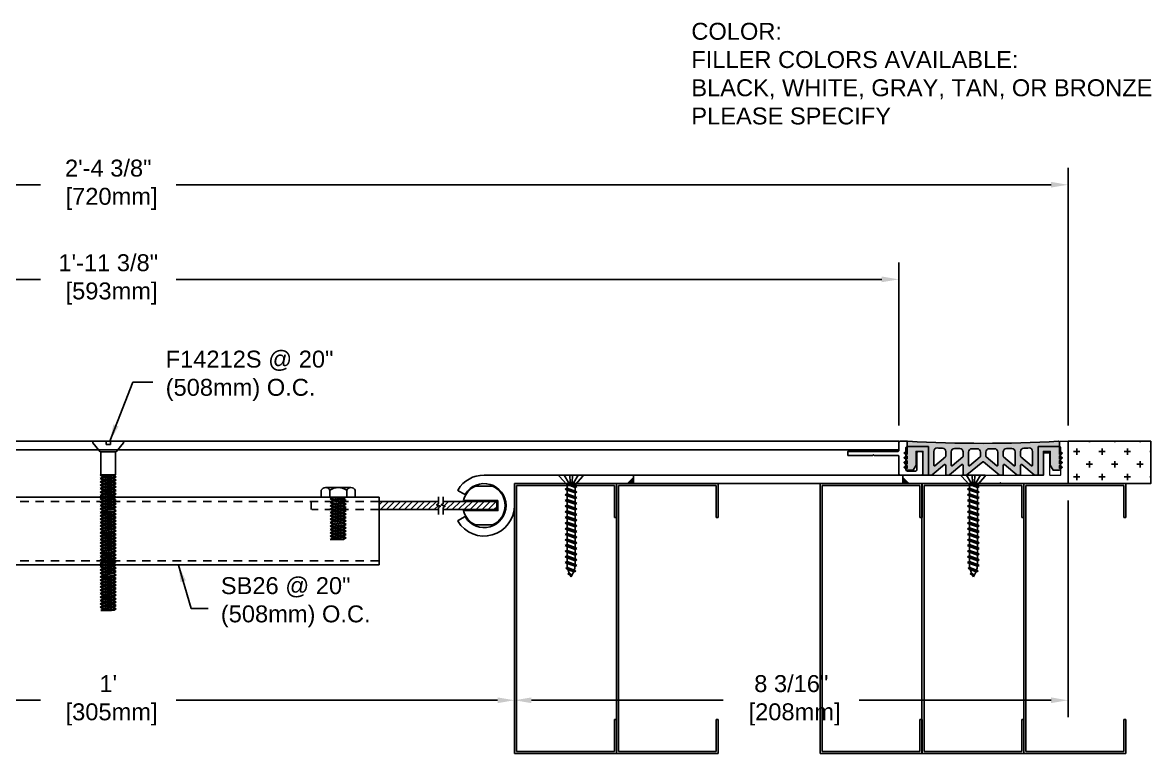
# Model space of a CAD drawing. Header units: inches. Extents: x -8.9 to 62.6, y -2.6 to 8.5.
# Drawn here: x 7.73 to 24.4, y -2.58 to 8.21 of the extents above; entities that cross this region are included whole.
import ezdxf

# ---------------------------------------------------------------- set-up
doc = ezdxf.new("R2010")
doc.units = ezdxf.units.IN
doc.header["$MEASUREMENT"] = 0
doc.linetypes.add('HIDDEN2', pattern=[0.1875, 0.125, -0.0625])
for name, color, linetype in [('anchors', 4, 'Continuous'), ('conditions', 1, 'Continuous'), ('dimensions', 3, 'Continuous'), ('FILLER', 2, 'Continuous'), ('Fillers', 2, 'Continuous'), ('METALS', 7, 'Continuous'), ('text', 2, 'Continuous')]:
    doc.layers.add(name, color=color, linetype=linetype)
doc.styles.add('ARIAL', font='arial.ttf')
doc.dimstyles.new('Arial', dxfattribs={"dimtxt": 0.25, "dimasz": 0.25, "dimexe": 0.25, "dimexo": 0.25, "dimgap": 0.25, "dimtad": 0, "dimtih": 1, "dimtoh": 1, "dimdec": 4, "dimzin": 0, "dimdsep": 46, "dimlunit": 4, "dimtxsty": 'ARIAL', "dimcen": 0.25, "dimadec": 0, "dimazin": 0, "dimtfac": 1, "dimtdec": 4, "dimtofl": 0, "dimtmove": 0, "dimatfit": 3, "dimfxl": 0, "dimfrac": 2, "dimtolj": 1, "dimtzin": 0, "dimarcsym": 0})
pattern_1 = [(45, (-1.601395, -9.531846), (-0.04419417, 0.04419417), [])]

# ---------------------------------------------------------------- blocks, each defined once
blk = doc.blocks.new('*D1')
at = {"layer": 'DEFPOINTS', "color": 0}
for p in [(20.669, 4.418), (-2.682, 2.028), (20.669, 2.008)]:
    blk.add_point(p, dxfattribs=at)
at = {"layer": 'dimensions', "color": 0, "lineweight": -2}
for p, q in [((-2.682, 2.278), (-2.682, 4.668)), ((20.669, 2.258), (20.669, 4.668)), ((-2.432, 4.418), (7.991, 4.418)), ((20.419, 4.418), (9.997, 4.418))]:
    blk.add_line(p, q, dxfattribs=at)
at = {"layer": 'dimensions', "color": 0}
for points in [[(-2.432, 4.46), (-2.432, 4.376), (-2.682, 4.418)], [(20.419, 4.46), (20.419, 4.376), (20.669, 4.418)]]:
    blk.add_solid(points, dxfattribs=at)
at = {"layer": 'dimensions', "color": 0, "insert": (8.994, 4.418), "char_height": 0.25, "attachment_point": 5, "style": 'ARIAL'}
blk.add_mtext('\\A1;1\'-11 3/8"\\P [593mm]', dxfattribs=at)
blk = doc.blocks.new('*D2')
at = {"layer": 'DEFPOINTS', "color": 0}
for p in [(23.169, 5.815), (-5.182, 2.008), (23.169, 2.008)]:
    blk.add_point(p, dxfattribs=at)
at = {"layer": 'dimensions', "color": 0, "lineweight": -2}
for p, q in [((-5.182, 2.258), (-5.182, 6.065)), ((23.169, 2.258), (23.169, 6.065)), ((-4.932, 5.815), (7.991, 5.815)), ((22.919, 5.815), (9.997, 5.815))]:
    blk.add_line(p, q, dxfattribs=at)
at = {"layer": 'dimensions', "color": 0}
for points in [[(-4.932, 5.857), (-4.932, 5.774), (-5.182, 5.815)], [(22.919, 5.857), (22.919, 5.774), (23.169, 5.815)]]:
    blk.add_solid(points, dxfattribs=at)
at = {"layer": 'dimensions', "color": 0, "insert": (8.994, 5.815), "char_height": 0.25, "attachment_point": 5, "style": 'ARIAL'}
blk.add_mtext('\\A1;2\'-4 3/8"\\P [720mm]', dxfattribs=at)
blk = doc.blocks.new('*D3')
at = {"layer": 'DEFPOINTS', "color": 0}
for p in [(23.169, 1.403), (14.994, -1.331), (14.994, -1.797)]:
    blk.add_point(p, dxfattribs=at)
at = {"layer": 'dimensions', "color": 0, "lineweight": -2}
for p, q in [((23.169, 1.153), (23.169, -2.047)), ((14.994, -1.581), (14.994, -2.047)), ((15.244, -1.797), (18.078, -1.797)), ((22.919, -1.797), (20.085, -1.797))]:
    blk.add_line(p, q, dxfattribs=at)
at = {"layer": 'dimensions', "color": 0}
for points in [[(15.244, -1.755), (15.244, -1.839), (14.994, -1.797)], [(22.919, -1.755), (22.919, -1.839), (23.169, -1.797)]]:
    blk.add_solid(points, dxfattribs=at)
at = {"layer": 'dimensions', "color": 0, "insert": (19.082, -1.797), "char_height": 0.25, "attachment_point": 5, "style": 'ARIAL'}
blk.add_mtext('\\A1;8 3/16"\\P [208mm]', dxfattribs=at)
blk = doc.blocks.new('*D4')
at = {"layer": 'DEFPOINTS', "color": 0}
for p in [(2.994, -1.331), (14.994, -1.331), (14.994, -1.797)]:
    blk.add_point(p, dxfattribs=at)
at = {"layer": 'dimensions', "color": 0, "lineweight": -2}
for p, q in [((2.994, -1.581), (2.994, -2.047)), ((14.994, -1.581), (14.994, -2.047)), ((3.244, -1.797), (7.991, -1.797)), ((14.744, -1.797), (9.997, -1.797))]:
    blk.add_line(p, q, dxfattribs=at)
at = {"layer": 'dimensions', "color": 0}
for points in [[(3.244, -1.755), (3.244, -1.839), (2.994, -1.797)], [(14.744, -1.755), (14.744, -1.839), (14.994, -1.797)]]:
    blk.add_solid(points, dxfattribs=at)
at = {"layer": 'dimensions', "color": 0, "insert": (8.994, -1.797), "char_height": 0.25, "attachment_point": 5, "style": 'ARIAL'}
blk.add_mtext("\\A1;1'\\P [305mm]", dxfattribs=at)
blk = doc.blocks.new('WCSP3')
at = {"layer": 'METALS'}
blk.add_lwpolyline([(4.101, 42.23), (4.101, 42.555, 0.414214), (4.091, 42.565, -0.414214), (4.081, 42.575), (4.081, 42.64, -0.414214), (4.091, 42.65), (4.186, 42.65, -0.414214), (4.206, 42.63), (4.206, 42.51, 0.414214), (4.216, 42.5), (4.956, 42.5), (4.956, 42.44), (4.591, 42.44), (4.581, 42.45), (4.571, 42.44), (4.216, 42.44, 0.414214), (4.206, 42.43), (4.206, 42.169, -0.390598), (4.186, 42.15), (3.871, 42.15, -0.414214), (3.851, 42.17), (3.851, 42.48, -0.414214), (3.871, 42.5), (3.917, 42.5, -0.414214), (3.937, 42.48), (3.937, 42.23, 0.414214), (3.957, 42.21), (4.081, 42.21, 0.414214)], format="xyb", close=True, dxfattribs=at)
blk = doc.blocks.new('H1458S')
for p, q in [((-0.25, 0.104), (-0.25, 0)), ((-0.25, 0), (0.25, 0)), ((-0.188, 0.144), (0.187, 0.144)), ((-0.125, 0), (-0.125, 0.104)), ((-0.119, 0), (-0.085, -0.02)), ((-0.085, -0.02), (0.048, 0)), ((0.125, 0), (0.125, 0.104)), ((0.25, 0.104), (0.25, 0)), ((-0.119, -0.05), (0.119, -0.025)), ((-0.119, -0.05), (-0.085, -0.03)), ((-0.119, -0.05), (-0.085, -0.07)), ((-0.119, -0.1), (0.119, -0.075)), ((-0.119, -0.1), (-0.085, -0.08)), ((-0.119, -0.1), (-0.085, -0.12)), ((-0.119, -0.15), (0.119, -0.125)), ((-0.119, -0.15), (-0.085, -0.13)), ((-0.119, -0.15), (-0.085, -0.17)), ((-0.085, -0.03), (0.085, -0.005)), ((-0.085, -0.02), (-0.085, -0.03)), ((-0.085, -0.07), (0.085, -0.045)), ((-0.085, -0.08), (0.085, -0.055)), ((-0.085, -0.07), (-0.085, -0.08)), ((-0.085, -0.12), (0.085, -0.095)), ((-0.085, -0.13), (0.085, -0.105)), ((-0.085, -0.12), (-0.085, -0.13)), ((-0.085, -0.17), (0.085, -0.145)), ((-0.085, -0.18), (0.085, -0.155)), ((0.094, 0), (0.085, -0.005)), ((0.119, -0.025), (0.085, -0.005)), ((0.119, -0.025), (0.085, -0.045)), ((0.085, -0.045), (0.085, -0.055)), ((0.119, -0.075), (0.085, -0.055)), ((0.119, -0.075), (0.085, -0.095)), ((0.085, -0.095), (0.085, -0.105)), ((0.119, -0.125), (0.085, -0.105)), ((0.119, -0.125), (0.085, -0.145)), ((0.085, -0.145), (0.085, -0.155)), ((0.119, -0.175), (0.085, -0.155)), ((-0.119, -0.2), (0.119, -0.175)), ((-0.119, -0.2), (-0.085, -0.18)), ((-0.119, -0.2), (-0.085, -0.22)), ((-0.119, -0.25), (0.119, -0.225)), ((-0.119, -0.25), (-0.085, -0.23)), ((-0.119, -0.25), (-0.085, -0.27)), ((-0.119, -0.3), (0.119, -0.275)), ((-0.119, -0.3), (-0.085, -0.28)), ((-0.119, -0.3), (-0.085, -0.32)), ((-0.119, -0.35), (0.119, -0.325)), ((-0.119, -0.35), (-0.085, -0.33)), ((-0.085, -0.17), (-0.085, -0.18)), ((-0.085, -0.22), (0.085, -0.195)), ((-0.085, -0.23), (0.085, -0.205)), ((-0.085, -0.22), (-0.085, -0.23)), ((-0.085, -0.27), (0.085, -0.245)), ((-0.085, -0.28), (0.085, -0.255)), ((-0.085, -0.27), (-0.085, -0.28)), ((-0.085, -0.32), (0.085, -0.295)), ((-0.085, -0.33), (0.085, -0.305)), ((-0.085, -0.32), (-0.085, -0.33)), ((0.119, -0.175), (0.085, -0.195)), ((0.085, -0.195), (0.085, -0.205)), ((0.119, -0.225), (0.085, -0.205)), ((0.119, -0.225), (0.085, -0.245)), ((0.085, -0.245), (0.085, -0.255)), ((0.119, -0.275), (0.085, -0.255)), ((0.119, -0.275), (0.085, -0.295)), ((0.085, -0.295), (0.085, -0.305)), ((0.119, -0.325), (0.085, -0.305)), ((0.119, -0.325), (0.085, -0.345)), ((-0.119, -0.35), (-0.085, -0.37)), ((-0.119, -0.4), (0.119, -0.375)), ((-0.119, -0.4), (-0.085, -0.38)), ((-0.119, -0.4), (-0.085, -0.42)), ((-0.119, -0.45), (0.119, -0.425)), ((-0.119, -0.45), (-0.085, -0.43)), ((-0.119, -0.45), (-0.085, -0.47)), ((-0.119, -0.5), (0.119, -0.475)), ((-0.119, -0.5), (-0.085, -0.48)), ((-0.119, -0.5), (-0.085, -0.52)), ((-0.085, -0.37), (0.085, -0.345)), ((-0.085, -0.38), (0.085, -0.355)), ((-0.085, -0.37), (-0.085, -0.38)), ((-0.085, -0.42), (0.085, -0.395)), ((-0.085, -0.43), (0.085, -0.405)), ((-0.085, -0.42), (-0.085, -0.43)), ((-0.085, -0.47), (0.085, -0.445)), ((-0.085, -0.48), (0.085, -0.455)), ((-0.085, -0.47), (-0.085, -0.48)), ((-0.085, -0.52), (0.085, -0.495)), ((0.085, -0.345), (0.085, -0.355)), ((0.119, -0.375), (0.085, -0.355)), ((0.119, -0.375), (0.085, -0.395)), ((0.085, -0.395), (0.085, -0.405)), ((0.119, -0.425), (0.085, -0.405)), ((0.119, -0.425), (0.085, -0.445)), ((0.085, -0.445), (0.085, -0.455)), ((0.119, -0.475), (0.085, -0.455)), ((0.119, -0.475), (0.085, -0.495)), ((0.085, -0.495), (0.085, -0.505)), ((-0.119, -0.55), (0.119, -0.525)), ((-0.119, -0.55), (-0.085, -0.53)), ((-0.119, -0.55), (-0.085, -0.57)), ((-0.119, -0.6), (0.119, -0.575)), ((-0.119, -0.6), (-0.085, -0.58)), ((-0.119, -0.6), (-0.085, -0.62)), ((-0.085, -0.53), (0.085, -0.505)), ((-0.085, -0.52), (-0.085, -0.53)), ((-0.085, -0.57), (0.085, -0.545)), ((-0.085, -0.58), (0.085, -0.555)), ((-0.085, -0.57), (-0.085, -0.58)), ((-0.085, -0.62), (0.085, -0.595)), ((-0.085, -0.62), (-0.085, -0.625)), ((-0.085, -0.625), (0.119, -0.625)), ((-0.048, -0.625), (0.085, -0.605)), ((0.119, -0.525), (0.085, -0.505)), ((0.119, -0.525), (0.085, -0.545)), ((0.085, -0.545), (0.085, -0.555)), ((0.119, -0.575), (0.085, -0.555)), ((0.119, -0.575), (0.085, -0.595)), ((0.085, -0.595), (0.085, -0.605)), ((0.119, -0.625), (0.085, -0.605))]:
    blk.add_line(p, q)
for centre, radius, start, end in [((-0.188, 0.075), 0.0688, 24.7615, 155.2385), ((0, -0.071), 0.215, 54.5107, 125.4893), ((0.187, 0.075), 0.0688, 24.7615, 155.2385)]:
    blk.add_arc(centre, radius, start, end)
blk = doc.blocks.new('SB')
h = blk.add_hatch()
h.set_pattern_fill('ANSI31', color=256, scale=0.5, style=0)
h.set_pattern_definition(pattern_1)
h.paths.add_polyline_path([(3.392, 3.658), (2.411, 3.658), (2.411, 3.628), (2.383, 3.609), (2.44, 3.587), (2.411, 3.568), (2.411, 3.538), (3.392, 3.538)])
h.paths.add_polyline_path([(2.341, 3.628), (2.341, 3.658), (2.105, 3.658), (2.105, 3.538), (2.341, 3.538), (2.341, 3.568), (2.37, 3.587), (2.313, 3.609)])
h = blk.add_hatch()
h.set_pattern_fill('ANSI31', color=256, scale=0.5, style=0)
h.set_pattern_definition(pattern_1)
h.paths.add_polyline_path([(13.131, 3.658), (12.339, 3.658), (12.339, 3.628), (12.311, 3.609), (12.368, 3.587), (12.339, 3.568), (12.339, 3.538), (13.131, 3.538)])
h.paths.add_polyline_path([(12.298, 3.587), (12.241, 3.609), (12.269, 3.628), (12.269, 3.658), (11.393, 3.658), (11.393, 3.538), (12.269, 3.538), (12.269, 3.568)])
at = {"linetype": 'ByBlock'}
for p, q in [((3.392, 3.721), (11.393, 3.721)), ((3.392, 2.721), (3.392, 3.721)), ((11.393, 3.721), (11.393, 2.721)), ((11.393, 2.721), (3.392, 2.721))]:
    blk.add_line(p, q, dxfattribs=at)
for p, q in [((2.105, 3.658), (2.341, 3.658)), ((2.341, 3.538), (2.105, 3.538)), ((2.411, 3.658), (3.392, 3.658)), ((3.392, 3.538), (2.411, 3.538)), ((11.393, 3.658), (12.269, 3.658)), ((12.269, 3.538), (11.393, 3.538)), ((12.339, 3.658), (13.131, 3.658)), ((13.131, 3.538), (12.339, 3.538))]:
    blk.add_line(p, q)
at = {"linetype": 'HIDDEN2'}
for p, q in [((11.393, 3.658), (3.392, 3.658)), ((3.392, 3.538), (4.394, 3.538)), ((4.394, 3.538), (4.394, 3.658)), ((10.391, 3.538), (10.391, 3.658)), ((11.393, 3.538), (10.398, 3.538)), ((11.393, 2.783), (3.392, 2.783))]:
    blk.add_line(p, q, dxfattribs=at)
for points in [[(2.146, 3.672, 0.233897), (1.968, 3.885), (1.718, 3.885, 0.654654), (1.718, 3.312), (1.968, 3.312, 0.233897), (2.146, 3.524), (2.105, 3.538), (2.105, 3.658)], [(13.147, 3.672), (12.639, 3.672, -0.233897), (12.817, 3.885), (13.067, 3.885, -0.654654), (13.067, 3.312), (12.817, 3.312, -0.233897), (12.639, 3.524), (13.147, 3.524)]]:
    blk.add_lwpolyline(points, format="xyb", close=True)
for points in [[(2.341, 3.728), (2.341, 3.628), (2.313, 3.609), (2.37, 3.587), (2.341, 3.568), (2.341, 3.468)], [(2.411, 3.728), (2.411, 3.628), (2.383, 3.609), (2.44, 3.587), (2.411, 3.568), (2.411, 3.468)], [(12.269, 3.728), (12.269, 3.628), (12.241, 3.609), (12.298, 3.587), (12.269, 3.568), (12.269, 3.468)], [(12.339, 3.728), (12.339, 3.628), (12.311, 3.609), (12.368, 3.587), (12.339, 3.568), (12.339, 3.468)], [(2.105, 3.658), (2.105, 3.538)], [(13.131, 3.658), (13.131, 3.538)]]:
    blk.add_lwpolyline(points)
blk.add_point((4.394, 3.538), dxfattribs=at)
blk.add_blockref('H1458S', (3.996, 3.721))
at = {"xscale": -1}
blk.add_blockref('H1458S', (10.789, 3.721), dxfattribs=at)
blk = doc.blocks.new('F14212S')
for p, q in [((-0.112, -0.159), (-0.219, -0.028)), ((-0.207, -0.004), (-0.024, -0.004)), ((-0.112, -0.159), (0.126, -0.159)), ((-0.101, -0.159), (-0.101, -0.498)), ((-0.024, -0.004), (-0.024, -0.054)), ((-0.024, -0.054), (0.038, -0.054)), ((0.038, -0.004), (0.038, -0.054)), ((0.038, -0.004), (0.221, -0.004)), ((0.115, -0.159), (0.115, -0.498)), ((0.126, -0.159), (0.233, -0.028)), ((-0.112, -0.504), (-0.101, -0.498)), ((-0.112, -0.504), (-0.061, -0.498)), ((0.115, -0.498), (-0.101, -0.498)), ((-0.078, -0.523), (0.092, -0.498)), ((0.115, -0.498), (0.092, -0.509)), ((-0.112, -0.504), (-0.078, -0.523)), ((-0.112, -0.554), (0.126, -0.529)), ((-0.112, -0.554), (-0.078, -0.534)), ((-0.112, -0.554), (-0.078, -0.573)), ((-0.112, -0.604), (0.126, -0.579)), ((-0.112, -0.604), (-0.078, -0.584)), ((-0.112, -0.604), (-0.078, -0.623)), ((-0.112, -0.654), (0.126, -0.629)), ((-0.112, -0.654), (-0.078, -0.634)), ((-0.112, -0.654), (-0.078, -0.673)), ((-0.078, -0.534), (0.092, -0.509)), ((-0.078, -0.523), (-0.078, -0.534)), ((-0.078, -0.573), (0.092, -0.548)), ((-0.078, -0.584), (0.092, -0.559)), ((-0.078, -0.573), (-0.078, -0.584)), ((-0.078, -0.623), (0.092, -0.598)), ((-0.078, -0.634), (0.092, -0.609)), ((-0.078, -0.623), (-0.078, -0.634)), ((-0.078, -0.673), (0.092, -0.648)), ((-0.078, -0.684), (0.092, -0.659)), ((0.126, -0.529), (0.092, -0.509)), ((0.126, -0.529), (0.092, -0.548)), ((0.092, -0.548), (0.092, -0.559)), ((0.126, -0.579), (0.092, -0.559)), ((0.126, -0.579), (0.092, -0.598)), ((0.092, -0.598), (0.092, -0.609)), ((0.126, -0.629), (0.092, -0.609)), ((0.126, -0.629), (0.092, -0.648)), ((0.092, -0.648), (0.092, -0.659)), ((0.126, -0.679), (0.092, -0.659)), ((-0.112, -0.704), (0.126, -0.679)), ((-0.112, -0.704), (-0.078, -0.684)), ((-0.112, -0.704), (-0.078, -0.723)), ((-0.112, -0.754), (0.126, -0.729)), ((-0.112, -0.754), (-0.078, -0.734)), ((-0.112, -0.754), (-0.078, -0.773)), ((-0.112, -0.804), (0.126, -0.779)), ((-0.112, -0.804), (-0.078, -0.784)), ((-0.112, -0.804), (-0.078, -0.823)), ((-0.112, -0.854), (0.126, -0.829)), ((-0.078, -0.673), (-0.078, -0.684)), ((-0.078, -0.723), (0.092, -0.698)), ((-0.078, -0.734), (0.092, -0.709)), ((-0.078, -0.723), (-0.078, -0.734)), ((-0.078, -0.773), (0.092, -0.748)), ((-0.078, -0.784), (0.092, -0.759)), ((-0.078, -0.773), (-0.078, -0.784)), ((-0.078, -0.823), (0.092, -0.798)), ((-0.078, -0.834), (0.092, -0.809)), ((-0.078, -0.823), (-0.078, -0.834)), ((0.126, -0.679), (0.092, -0.698)), ((0.092, -0.698), (0.092, -0.709)), ((0.126, -0.729), (0.092, -0.709)), ((0.126, -0.729), (0.092, -0.748)), ((0.092, -0.748), (0.092, -0.759)), ((0.126, -0.779), (0.092, -0.759)), ((0.126, -0.779), (0.092, -0.798)), ((0.092, -0.798), (0.092, -0.809)), ((0.126, -0.829), (0.092, -0.809)), ((0.126, -0.829), (0.092, -0.848)), ((-0.112, -0.854), (-0.078, -0.834)), ((-0.112, -0.854), (-0.078, -0.873)), ((-0.112, -0.904), (0.126, -0.879)), ((-0.112, -0.904), (-0.078, -0.884)), ((-0.112, -0.904), (-0.078, -0.923)), ((-0.112, -0.954), (0.126, -0.929)), ((-0.112, -0.954), (-0.078, -0.934)), ((-0.112, -0.954), (-0.078, -0.973)), ((-0.112, -1.004), (0.126, -0.979)), ((-0.112, -1.004), (-0.078, -0.984)), ((-0.078, -0.873), (0.092, -0.848)), ((-0.078, -0.884), (0.092, -0.859)), ((-0.078, -0.873), (-0.078, -0.884)), ((-0.078, -0.923), (0.092, -0.898)), ((-0.078, -0.934), (0.092, -0.909)), ((-0.078, -0.923), (-0.078, -0.934)), ((-0.078, -0.973), (0.092, -0.948)), ((-0.078, -0.984), (0.092, -0.959)), ((-0.078, -0.973), (-0.078, -0.984)), ((-0.078, -1.023), (0.092, -0.998)), ((0.092, -0.848), (0.092, -0.859)), ((0.126, -0.879), (0.092, -0.859)), ((0.126, -0.879), (0.092, -0.898)), ((0.092, -0.898), (0.092, -0.909)), ((0.126, -0.929), (0.092, -0.909)), ((0.126, -0.929), (0.092, -0.948)), ((0.092, -0.948), (0.092, -0.959)), ((0.126, -0.979), (0.092, -0.959)), ((0.126, -0.979), (0.092, -0.998)), ((0.092, -0.998), (0.092, -1.009)), ((-0.112, -1.004), (-0.078, -1.023)), ((-0.112, -1.054), (0.126, -1.029)), ((-0.112, -1.054), (-0.078, -1.034)), ((-0.112, -1.054), (-0.078, -1.073)), ((-0.112, -1.104), (0.126, -1.079)), ((-0.112, -1.104), (-0.078, -1.084)), ((-0.112, -1.104), (-0.078, -1.123)), ((-0.112, -1.154), (0.126, -1.129)), ((-0.112, -1.154), (-0.078, -1.134)), ((-0.112, -1.154), (-0.078, -1.173)), ((-0.078, -1.034), (0.092, -1.009)), ((-0.078, -1.023), (-0.078, -1.034)), ((-0.078, -1.073), (0.092, -1.048)), ((-0.078, -1.084), (0.092, -1.059)), ((-0.078, -1.073), (-0.078, -1.084)), ((-0.078, -1.123), (0.092, -1.098)), ((-0.078, -1.134), (0.092, -1.109)), ((-0.078, -1.123), (-0.078, -1.134)), ((-0.078, -1.173), (0.092, -1.148)), ((-0.078, -1.184), (0.092, -1.159)), ((0.126, -1.029), (0.092, -1.009)), ((0.126, -1.029), (0.092, -1.048)), ((0.092, -1.048), (0.092, -1.059)), ((0.126, -1.079), (0.092, -1.059)), ((0.126, -1.079), (0.092, -1.098)), ((0.092, -1.098), (0.092, -1.109)), ((0.126, -1.129), (0.092, -1.109)), ((0.126, -1.129), (0.092, -1.148)), ((0.092, -1.148), (0.092, -1.159)), ((0.126, -1.179), (0.092, -1.159)), ((-0.112, -1.204), (0.126, -1.179)), ((-0.112, -1.204), (-0.078, -1.184)), ((-0.112, -1.204), (-0.078, -1.223)), ((-0.112, -1.254), (0.126, -1.229)), ((-0.112, -1.254), (-0.078, -1.234)), ((-0.112, -1.254), (-0.078, -1.273)), ((-0.112, -1.304), (0.126, -1.279)), ((-0.112, -1.304), (-0.078, -1.284)), ((-0.112, -1.304), (-0.078, -1.323)), ((-0.112, -1.354), (0.126, -1.329)), ((-0.078, -1.173), (-0.078, -1.184)), ((-0.078, -1.223), (0.092, -1.198)), ((-0.078, -1.234), (0.092, -1.209)), ((-0.078, -1.223), (-0.078, -1.234)), ((-0.078, -1.273), (0.092, -1.248)), ((-0.078, -1.284), (0.092, -1.259)), ((-0.078, -1.273), (-0.078, -1.284)), ((-0.078, -1.323), (0.092, -1.298)), ((-0.078, -1.334), (0.092, -1.309)), ((-0.078, -1.323), (-0.078, -1.334)), ((0.126, -1.179), (0.092, -1.198)), ((0.092, -1.198), (0.092, -1.209)), ((0.126, -1.229), (0.092, -1.209)), ((0.126, -1.229), (0.092, -1.248)), ((0.092, -1.248), (0.092, -1.259)), ((0.126, -1.279), (0.092, -1.259)), ((0.126, -1.279), (0.092, -1.298)), ((0.092, -1.298), (0.092, -1.309)), ((0.126, -1.329), (0.092, -1.309)), ((0.126, -1.329), (0.092, -1.348)), ((-0.112, -1.354), (-0.078, -1.334)), ((-0.112, -1.354), (-0.078, -1.373)), ((-0.112, -1.404), (0.126, -1.379)), ((-0.112, -1.404), (-0.078, -1.384)), ((-0.112, -1.404), (-0.078, -1.423)), ((-0.112, -1.454), (0.126, -1.429)), ((-0.112, -1.454), (-0.078, -1.434)), ((-0.112, -1.454), (-0.078, -1.473)), ((-0.112, -1.504), (0.126, -1.479)), ((-0.112, -1.504), (-0.078, -1.484)), ((-0.078, -1.373), (0.092, -1.348)), ((-0.078, -1.384), (0.092, -1.359)), ((-0.078, -1.373), (-0.078, -1.384)), ((-0.078, -1.423), (0.092, -1.398)), ((-0.078, -1.434), (0.092, -1.409)), ((-0.078, -1.423), (-0.078, -1.434)), ((-0.078, -1.473), (0.092, -1.448)), ((-0.078, -1.484), (0.092, -1.459)), ((-0.078, -1.473), (-0.078, -1.484)), ((-0.078, -1.523), (0.092, -1.498)), ((0.092, -1.348), (0.092, -1.359)), ((0.126, -1.379), (0.092, -1.359)), ((0.126, -1.379), (0.092, -1.398)), ((0.092, -1.398), (0.092, -1.409)), ((0.126, -1.429), (0.092, -1.409)), ((0.126, -1.429), (0.092, -1.448)), ((0.092, -1.448), (0.092, -1.459)), ((0.126, -1.479), (0.092, -1.459)), ((0.126, -1.479), (0.092, -1.498)), ((0.092, -1.498), (0.092, -1.509)), ((-0.112, -1.504), (-0.078, -1.523)), ((-0.112, -1.554), (0.126, -1.529)), ((-0.112, -1.554), (-0.078, -1.534)), ((-0.112, -1.554), (-0.078, -1.573)), ((-0.112, -1.604), (0.126, -1.579)), ((-0.112, -1.604), (-0.078, -1.584)), ((-0.112, -1.604), (-0.078, -1.623)), ((-0.112, -1.654), (0.126, -1.629)), ((-0.112, -1.654), (-0.078, -1.634)), ((-0.112, -1.654), (-0.078, -1.673)), ((-0.078, -1.534), (0.092, -1.509)), ((-0.078, -1.523), (-0.078, -1.534)), ((-0.078, -1.573), (0.092, -1.548)), ((-0.078, -1.584), (0.092, -1.559)), ((-0.078, -1.573), (-0.078, -1.584)), ((-0.078, -1.623), (0.092, -1.598)), ((-0.078, -1.634), (0.092, -1.609)), ((-0.078, -1.623), (-0.078, -1.634)), ((-0.078, -1.673), (0.092, -1.648)), ((-0.078, -1.684), (0.092, -1.659)), ((0.126, -1.529), (0.092, -1.509)), ((0.126, -1.529), (0.092, -1.548)), ((0.092, -1.548), (0.092, -1.559)), ((0.126, -1.579), (0.092, -1.559)), ((0.126, -1.579), (0.092, -1.598)), ((0.092, -1.598), (0.092, -1.609)), ((0.126, -1.629), (0.092, -1.609)), ((0.126, -1.629), (0.092, -1.648)), ((0.092, -1.648), (0.092, -1.659)), ((0.126, -1.679), (0.092, -1.659)), ((-0.112, -1.704), (0.126, -1.679)), ((-0.112, -1.704), (-0.078, -1.684)), ((-0.112, -1.704), (-0.078, -1.723)), ((-0.112, -1.754), (0.126, -1.729)), ((-0.112, -1.754), (-0.078, -1.734)), ((-0.112, -1.754), (-0.078, -1.773)), ((-0.112, -1.804), (0.126, -1.779)), ((-0.112, -1.804), (-0.078, -1.784)), ((-0.112, -1.804), (-0.078, -1.823)), ((-0.112, -1.854), (0.126, -1.829)), ((-0.078, -1.673), (-0.078, -1.684)), ((-0.078, -1.723), (0.092, -1.698)), ((-0.078, -1.734), (0.092, -1.709)), ((-0.078, -1.723), (-0.078, -1.734)), ((-0.078, -1.773), (0.092, -1.748)), ((-0.078, -1.784), (0.092, -1.759)), ((-0.078, -1.773), (-0.078, -1.784)), ((-0.078, -1.823), (0.092, -1.798)), ((-0.078, -1.834), (0.092, -1.809)), ((-0.078, -1.823), (-0.078, -1.834)), ((0.126, -1.679), (0.092, -1.698)), ((0.092, -1.698), (0.092, -1.709)), ((0.126, -1.729), (0.092, -1.709)), ((0.126, -1.729), (0.092, -1.748)), ((0.092, -1.748), (0.092, -1.759)), ((0.126, -1.779), (0.092, -1.759)), ((0.126, -1.779), (0.092, -1.798)), ((0.092, -1.798), (0.092, -1.809)), ((0.126, -1.829), (0.092, -1.809)), ((0.126, -1.829), (0.092, -1.848)), ((-0.112, -1.854), (-0.078, -1.834)), ((-0.112, -1.854), (-0.078, -1.873)), ((-0.112, -1.904), (0.126, -1.879)), ((-0.112, -1.904), (-0.078, -1.884)), ((-0.112, -1.904), (-0.078, -1.923)), ((-0.112, -1.954), (0.126, -1.929)), ((-0.112, -1.954), (-0.078, -1.934)), ((-0.112, -1.954), (-0.078, -1.973)), ((-0.112, -2.004), (0.126, -1.979)), ((-0.112, -2.004), (-0.078, -1.984)), ((-0.078, -1.873), (0.092, -1.848)), ((-0.078, -1.884), (0.092, -1.859)), ((-0.078, -1.873), (-0.078, -1.884)), ((-0.078, -1.923), (0.092, -1.898)), ((-0.078, -1.934), (0.092, -1.909)), ((-0.078, -1.923), (-0.078, -1.934)), ((-0.078, -1.973), (0.092, -1.948)), ((-0.078, -1.984), (0.092, -1.959)), ((-0.078, -1.973), (-0.078, -1.984)), ((-0.078, -2.023), (0.092, -1.998)), ((0.092, -1.848), (0.092, -1.859)), ((0.126, -1.879), (0.092, -1.859)), ((0.126, -1.879), (0.092, -1.898)), ((0.092, -1.898), (0.092, -1.909)), ((0.126, -1.929), (0.092, -1.909)), ((0.126, -1.929), (0.092, -1.948)), ((0.092, -1.948), (0.092, -1.959)), ((0.126, -1.979), (0.092, -1.959)), ((0.126, -1.979), (0.092, -1.998)), ((0.092, -1.998), (0.092, -2.009)), ((-0.112, -2.004), (-0.078, -2.023)), ((-0.112, -2.054), (0.126, -2.029)), ((-0.112, -2.054), (-0.078, -2.034)), ((-0.112, -2.054), (-0.078, -2.073)), ((-0.112, -2.104), (0.126, -2.079)), ((-0.112, -2.104), (-0.078, -2.084)), ((-0.112, -2.104), (-0.078, -2.123)), ((-0.112, -2.154), (0.126, -2.129)), ((-0.112, -2.154), (-0.078, -2.134)), ((-0.112, -2.154), (-0.078, -2.173)), ((-0.078, -2.034), (0.092, -2.009)), ((-0.078, -2.023), (-0.078, -2.034)), ((-0.078, -2.073), (0.092, -2.048)), ((-0.078, -2.084), (0.092, -2.059)), ((-0.078, -2.073), (-0.078, -2.084)), ((-0.078, -2.123), (0.092, -2.098)), ((-0.078, -2.134), (0.092, -2.109)), ((-0.078, -2.123), (-0.078, -2.134)), ((-0.078, -2.173), (0.092, -2.148)), ((-0.078, -2.184), (0.092, -2.159)), ((0.126, -2.029), (0.092, -2.009)), ((0.126, -2.029), (0.092, -2.048)), ((0.092, -2.048), (0.092, -2.059)), ((0.126, -2.079), (0.092, -2.059)), ((0.126, -2.079), (0.092, -2.098)), ((0.092, -2.098), (0.092, -2.109)), ((0.126, -2.129), (0.092, -2.109)), ((0.126, -2.129), (0.092, -2.148)), ((0.092, -2.148), (0.092, -2.159)), ((0.126, -2.179), (0.092, -2.159)), ((-0.112, -2.204), (0.126, -2.179)), ((-0.112, -2.204), (-0.078, -2.184)), ((-0.112, -2.204), (-0.078, -2.223)), ((-0.112, -2.254), (0.126, -2.229)), ((-0.112, -2.254), (-0.078, -2.234)), ((-0.112, -2.254), (-0.078, -2.273)), ((-0.112, -2.304), (0.126, -2.279)), ((-0.112, -2.304), (-0.078, -2.284)), ((-0.112, -2.304), (-0.078, -2.323)), ((-0.112, -2.354), (0.126, -2.329)), ((-0.112, -2.354), (-0.078, -2.334)), ((-0.078, -2.173), (-0.078, -2.184)), ((-0.078, -2.223), (0.092, -2.198)), ((-0.078, -2.234), (0.092, -2.209)), ((-0.078, -2.223), (-0.078, -2.234)), ((-0.078, -2.273), (0.092, -2.248)), ((-0.078, -2.284), (0.092, -2.259)), ((-0.078, -2.273), (-0.078, -2.284)), ((-0.078, -2.323), (0.092, -2.298)), ((-0.078, -2.334), (0.092, -2.309)), ((-0.078, -2.323), (-0.078, -2.334)), ((0.126, -2.179), (0.092, -2.198)), ((0.092, -2.198), (0.092, -2.209)), ((0.126, -2.229), (0.092, -2.209)), ((0.126, -2.229), (0.092, -2.248)), ((0.092, -2.248), (0.092, -2.259)), ((0.126, -2.279), (0.092, -2.259)), ((0.126, -2.279), (0.092, -2.298)), ((0.092, -2.298), (0.092, -2.309)), ((0.126, -2.329), (0.092, -2.309)), ((0.126, -2.329), (0.092, -2.348)), ((-0.112, -2.354), (-0.078, -2.373)), ((-0.112, -2.404), (0.126, -2.379)), ((-0.112, -2.404), (-0.078, -2.384)), ((-0.112, -2.404), (-0.078, -2.423)), ((-0.112, -2.454), (0.126, -2.429)), ((-0.112, -2.454), (-0.078, -2.434)), ((-0.112, -2.454), (-0.078, -2.473)), ((-0.103, -2.504), (0.126, -2.479)), ((-0.103, -2.504), (-0.078, -2.484)), ((-0.078, -2.373), (0.092, -2.348)), ((-0.078, -2.384), (0.092, -2.359)), ((-0.078, -2.373), (-0.078, -2.384)), ((-0.078, -2.423), (0.092, -2.398)), ((-0.078, -2.434), (0.092, -2.409)), ((-0.078, -2.423), (-0.078, -2.434)), ((-0.078, -2.473), (0.092, -2.448)), ((-0.078, -2.484), (0.092, -2.459)), ((-0.078, -2.473), (-0.078, -2.484)), ((0.055, -2.504), (0.092, -2.498)), ((0.092, -2.348), (0.092, -2.359)), ((0.126, -2.379), (0.092, -2.359)), ((0.126, -2.379), (0.092, -2.398)), ((0.092, -2.398), (0.092, -2.409)), ((0.126, -2.429), (0.092, -2.409)), ((0.126, -2.429), (0.092, -2.448)), ((0.092, -2.448), (0.092, -2.459)), ((0.126, -2.479), (0.092, -2.459)), ((0.126, -2.479), (0.092, -2.498)), ((-0.103, -2.504), (0.055, -2.504))]:
    blk.add_line(p, q)
for centre, start, end in [((-0.207, -0.019), 90, 219.032), ((0.221, -0.019), 320.968, 90)]:
    blk.add_arc(centre, 0.015, start, end)
blk = doc.blocks.new('4mstd1')
for p, q in [((-1.505, 3.985), (0, 3.985)), ((-1.505, 3.485), (-1.505, 3.985)), ((-1.475, 3.955), (-0.03, 3.955)), ((-1.475, 3.485), (-1.475, 3.955)), ((-0.03, 3.955), (-0.03, 2.495)), ((0, 3.985), (0, 2.495)), ((-1.505, 3.485), (-1.475, 3.485)), ((-0.03, 1.49), (-0.03, 2.495)), ((0, 1.49), (0, 2.495)), ((-0.03, 0.03), (-0.03, 1.49)), ((0, 0), (0, 1.49)), ((-1.505, 0.5), (-1.505, 0)), ((-1.505, 0.5), (-1.475, 0.5)), ((-1.475, 0.5), (-1.475, 0.03)), ((-1.505, 0), (0, 0)), ((-1.475, 0.03), (-0.03, 0.03))]:
    blk.add_line(p, q)
blk = doc.blocks.new('FSM0112')
for p, q in [((-0.169, 0), (0.169, 0)), ((-0.103, 0), (-0.038, -0.111)), ((-0.02, 0), (-0.016, -0.111)), ((0.02, 0), (0.016, -0.111)), ((0.103, 0), (0.038, -0.111)), ((-0.175, -0.014), (-0.063, -0.139)), ((-0.086, -0.167), (0.027, -0.139)), ((-0.086, -0.167), (-0.06, -0.152)), ((-0.086, -0.167), (-0.06, -0.181)), ((0.063, -0.139), (-0.063, -0.139)), ((-0.06, -0.152), (-0.06, -0.139)), ((-0.023, -0.139), (-0.06, -0.152)), ((0.06, -0.139), (-0.06, -0.181)), ((0.038, -0.111), (-0.038, -0.111)), ((0.06, -0.194), (0.06, -0.139)), ((0.175, -0.014), (0.063, -0.139)), ((-0.086, -0.25), (0.086, -0.208)), ((-0.086, -0.25), (-0.06, -0.236)), ((-0.086, -0.25), (-0.06, -0.264)), ((-0.086, -0.333), (0.086, -0.292)), ((-0.086, -0.333), (-0.06, -0.319)), ((-0.086, -0.333), (-0.06, -0.348)), ((-0.06, -0.236), (-0.06, -0.181)), ((0.06, -0.194), (-0.06, -0.236)), ((0.06, -0.223), (-0.06, -0.264)), ((-0.06, -0.319), (-0.06, -0.264)), ((0.06, -0.277), (-0.06, -0.319)), ((0.06, -0.306), (-0.06, -0.348)), ((0.086, -0.208), (0.06, -0.194)), ((0.086, -0.208), (0.06, -0.223)), ((0.06, -0.277), (0.06, -0.223)), ((0.086, -0.292), (0.06, -0.277)), ((0.086, -0.292), (0.06, -0.306)), ((0.06, -0.361), (0.06, -0.306)), ((-0.086, -0.417), (0.086, -0.375)), ((-0.086, -0.417), (-0.06, -0.402)), ((-0.086, -0.417), (-0.06, -0.431)), ((-0.086, -0.5), (0.086, -0.458)), ((-0.086, -0.5), (-0.06, -0.486)), ((-0.086, -0.5), (-0.06, -0.514)), ((-0.06, -0.402), (-0.06, -0.348)), ((0.06, -0.361), (-0.06, -0.402)), ((0.06, -0.389), (-0.06, -0.431)), ((-0.06, -0.486), (-0.06, -0.431)), ((0.06, -0.444), (-0.06, -0.486)), ((0.06, -0.473), (-0.06, -0.514)), ((0.086, -0.375), (0.06, -0.361)), ((0.086, -0.375), (0.06, -0.389)), ((0.06, -0.444), (0.06, -0.389)), ((0.086, -0.458), (0.06, -0.444)), ((0.086, -0.458), (0.06, -0.473)), ((0.06, -0.527), (0.06, -0.473)), ((-0.086, -0.583), (0.086, -0.542)), ((-0.086, -0.583), (-0.06, -0.569)), ((-0.086, -0.583), (-0.06, -0.598)), ((-0.086, -0.667), (0.086, -0.625)), ((-0.086, -0.667), (-0.06, -0.652)), ((-0.086, -0.667), (-0.06, -0.681)), ((-0.06, -0.569), (-0.06, -0.514)), ((0.06, -0.527), (-0.06, -0.569)), ((0.06, -0.556), (-0.06, -0.598)), ((-0.06, -0.652), (-0.06, -0.598)), ((0.06, -0.611), (-0.06, -0.652)), ((0.06, -0.639), (-0.06, -0.681)), ((0.086, -0.542), (0.06, -0.527)), ((0.086, -0.542), (0.06, -0.556)), ((0.06, -0.611), (0.06, -0.556)), ((0.086, -0.625), (0.06, -0.611)), ((0.086, -0.625), (0.06, -0.639)), ((0.06, -0.694), (0.06, -0.639)), ((-0.086, -0.75), (0.086, -0.708)), ((-0.086, -0.75), (-0.06, -0.736)), ((-0.086, -0.75), (-0.06, -0.764)), ((-0.086, -0.833), (0.086, -0.792)), ((-0.086, -0.833), (-0.06, -0.819)), ((-0.086, -0.833), (-0.06, -0.848)), ((-0.06, -0.736), (-0.06, -0.681)), ((0.06, -0.694), (-0.06, -0.736)), ((0.06, -0.723), (-0.06, -0.764)), ((-0.06, -0.819), (-0.06, -0.764)), ((0.06, -0.777), (-0.06, -0.819)), ((0.06, -0.806), (-0.06, -0.848)), ((0.086, -0.708), (0.06, -0.694)), ((0.086, -0.708), (0.06, -0.723)), ((0.06, -0.777), (0.06, -0.723)), ((0.086, -0.792), (0.06, -0.777)), ((0.086, -0.792), (0.06, -0.806)), ((0.06, -0.861), (0.06, -0.806)), ((-0.086, -0.917), (0.086, -0.875)), ((-0.086, -0.917), (-0.06, -0.902)), ((-0.086, -0.917), (-0.06, -0.931)), ((-0.086, -1), (0.086, -0.958)), ((-0.086, -1), (-0.06, -0.986)), ((-0.086, -1), (-0.06, -1.014)), ((-0.06, -0.902), (-0.06, -0.848)), ((0.06, -0.861), (-0.06, -0.902)), ((0.06, -0.889), (-0.06, -0.931)), ((-0.06, -0.986), (-0.06, -0.931)), ((0.06, -0.944), (-0.06, -0.986)), ((0.06, -0.973), (-0.06, -1.014)), ((0.086, -0.875), (0.06, -0.861)), ((0.086, -0.875), (0.06, -0.889)), ((0.06, -0.944), (0.06, -0.889)), ((0.086, -0.958), (0.06, -0.944)), ((0.086, -0.958), (0.06, -0.973)), ((0.06, -1.027), (0.06, -0.973)), ((-0.086, -1.083), (0.086, -1.042)), ((-0.086, -1.083), (-0.06, -1.069)), ((-0.086, -1.083), (-0.06, -1.098)), ((-0.086, -1.167), (0.086, -1.125)), ((-0.086, -1.167), (-0.06, -1.152)), ((-0.086, -1.167), (-0.06, -1.181)), ((-0.06, -1.069), (-0.06, -1.014)), ((0.06, -1.027), (-0.06, -1.069)), ((0.06, -1.056), (-0.06, -1.098)), ((-0.06, -1.152), (-0.06, -1.098)), ((0.06, -1.111), (-0.06, -1.152)), ((0.06, -1.139), (-0.06, -1.181)), ((0.086, -1.042), (0.06, -1.027)), ((0.086, -1.042), (0.06, -1.056)), ((0.06, -1.111), (0.06, -1.056)), ((0.086, -1.125), (0.06, -1.111)), ((0.086, -1.125), (0.06, -1.139)), ((0.06, -1.194), (0.06, -1.139)), ((-0.086, -1.25), (0.086, -1.208)), ((-0.086, -1.25), (-0.06, -1.236)), ((-0.086, -1.25), (-0.06, -1.264)), ((-0.086, -1.333), (0.086, -1.292)), ((-0.086, -1.333), (-0.06, -1.319)), ((-0.086, -1.333), (-0.058, -1.347)), ((-0.06, -1.236), (-0.06, -1.181)), ((0.06, -1.194), (-0.06, -1.236)), ((0.06, -1.223), (-0.06, -1.264)), ((-0.06, -1.31), (-0.06, -1.264)), ((0.06, -1.277), (-0.06, -1.319)), ((0.06, -1.306), (-0.058, -1.347)), ((0.086, -1.208), (0.06, -1.194)), ((0.086, -1.208), (0.06, -1.223)), ((0.06, -1.223), (0.06, -1.277)), ((0.086, -1.292), (0.06, -1.277)), ((0.086, -1.292), (0.06, -1.306)), ((0.06, -1.306), (0.06, -1.31)), ((-0.069, -1.417), (0.079, -1.375)), ((-0.069, -1.417), (-0.047, -1.402)), ((-0.069, -1.417), (-0.039, -1.426)), ((0.056, -1.362), (-0.047, -1.402)), ((0.05, -1.392), (-0.039, -1.426)), ((0.03, -1.447), (-0.004, -1.472)), ((-0.004, -1.472), (0.051, -1.458)), ((0.017, -1.473), (-0.004, -1.472)), ((0.051, -1.458), (0.017, -1.473)), ((0.051, -1.458), (0.03, -1.447)), ((0.079, -1.375), (0.05, -1.392)), ((0.079, -1.375), (0.056, -1.362))]:
    blk.add_line(p, q)
for centre, radius, start, end in [((-0.169, -0.008), 0.00805, 90, 224.3206), ((0.169, -0.008), 0.00805, 315.6794, 90), ((0.27, -1.31), 0.33, 180, 181.4809), ((-0.27, -1.31), 0.33, 350.9871, 0), ((0.27, -1.31), 0.33, 186.3809, 196.1333), ((0.27, -1.31), 0.33, 200.6129, 215.118), ((-0.27, -1.31), 0.33, 324.882, 330.5326), ((-0.27, -1.31), 0.33, 335.5566, 345.5871)]:
    blk.add_arc(centre, radius, start, end)
blk = doc.blocks.new('weldment')
blk.add_hatch(color=253).paths.add_polyline_path([(3.569, 16.361), (3.569, 16.282, 0.22393), (3.65, 16.283)])
blk.add_lwpolyline([(3.65, 16.283, -0.22393), (3.569, 16.282), (3.569, 16.361), (3.65, 16.283)], format="xyb")
blk = doc.blocks.new('PS212A')
at = {"linetype": 'Continuous', "flags": 128}
blk.add_lwpolyline([(0.45, 0.125), (-1.747, 0.125, 0.414214), (-1.757, 0.115), (-1.757, 0.094, 0.198912), (-1.754, 0.087), (-1.67, 0.003, 0.198912), (-1.663, 0), (-0.01, 0, -0.414214), (0, -0.01), (0, -0.325, 0.758338), (0.834, -0.559, 0.420887), (0.831, -0.545), (0.74, -0.492, 0.405496), (0.726, -0.496, -3.520953), (0.726, -0.154, 0.405496), (0.74, -0.158), (0.831, -0.105, 0.420887), (0.834, -0.091, 0.261868)], format="xyb", close=True, dxfattribs=at)
blk = doc.blocks.new('95401G')
at = {"color": 7, "linetype": 'Continuous', "lineweight": 15}
blk.add_lwpolyline([(2.438, 0.115, 0.414214), (2.428, 0.125), (0.365, 0.125, -0.414214), (0.355, 0.135), (0.355, 0.445, 0.414214), (0.345, 0.455), (0.285, 0.455, 0.414214), (0.275, 0.445), (0.275, 0.135, -0.414214), (0.265, 0.125), (0.115, 0.125, -0.414214), (0.105, 0.135), (0.105, 0.53, -0.414214), (0.115, 0.54, 0.414214), (0.125, 0.55), (0.125, 0.615, 0.414214), (0.115, 0.625), (0.01, 0.625, 0.414214), (0, 0.615), (0, 0.01, 0.414214), (0.01, 0), (0.981, 0, 0.198912), (0.988, 0.003), (0.993, 0.008, -0.414214), (1.007, 0.008), (1.012, 0.003, 0.198912), (1.019, 0), (2.344, 0, 0.198912), (2.351, 0.003), (2.435, 0.087, 0.198912), (2.438, 0.094)], format="xyb", close=True, dxfattribs=at)
blk = doc.blocks.new('weldment2')
blk.add_hatch(color=253).paths.add_polyline_path([(0.045, 0.049, -0.198912), (0.042, 0.042), (-0.036, -0.036, 0.171616), (0.045, -0.036)])
blk.add_arc((0.004, 0.079), 0.121, 250.7216, 289.6736)
blk = doc.blocks.new('CSQF2')
h = blk.add_hatch(color=256)
h.paths.add_polyline_path([(4.559, 1.888, 0.430422), (4.548, 1.898, -0.027516), (2.319, 1.898, 0.430422), (2.309, 1.888), (2.309, 1.819), (2.624, 1.819), (2.624, 1.399), (2.676, 1.399, 0.176327), (2.682, 1.401), (2.864, 1.554, -0.63707), (2.88, 1.546), (2.88, 1.409, 0.414214), (2.89, 1.399), (2.932, 1.399, 0.176327), (2.939, 1.401), (3.121, 1.554, -0.63707), (3.137, 1.546), (3.137, 1.409, 0.414214), (3.147, 1.399), (3.189, 1.399, 0.176327), (3.195, 1.401), (3.427, 1.596, -0.36397), (3.44, 1.596), (3.672, 1.401, 0.176327), (3.679, 1.399), (3.721, 1.399, 0.414214), (3.731, 1.409), (3.731, 1.546, -0.63707), (3.747, 1.554), (3.929, 1.401, 0.176327), (3.935, 1.399), (3.977, 1.399, 0.414214), (3.987, 1.409), (3.987, 1.546, -0.63707), (4.004, 1.554), (4.186, 1.401, 0.176327), (4.192, 1.399), (4.244, 1.399), (4.244, 1.819), (4.559, 1.819)])
h.paths.add_polyline_path([(3.267, 1.788, 0.000939), (3.344, 1.788, -0.412919), (3.394, 1.738), (3.394, 1.676, -0.221695), (3.39, 1.669), (3.234, 1.537, -0.63707), (3.217, 1.545), (3.217, 1.738, -0.416611)], flags=16)
h.paths.add_polyline_path([(3.137, 1.74), (3.137, 1.676, -0.221695), (3.134, 1.669), (2.977, 1.537, -0.63707), (2.96, 1.545), (2.96, 1.742, -0.420307), (3.012, 1.792, 0.000939), (3.088, 1.79, -0.409242)], flags=16)
h.paths.add_polyline_path([(3.524, 1.788, 0.000939), (3.6, 1.788, -0.416611), (3.651, 1.738), (3.651, 1.545, -0.63707), (3.634, 1.537), (3.478, 1.669, -0.221695), (3.474, 1.676), (3.474, 1.738, -0.412919)], flags=16)
h.paths.add_polyline_path([(2.88, 1.746), (2.88, 1.676, -0.221695), (2.877, 1.669), (2.72, 1.537, -0.63707), (2.704, 1.545), (2.704, 1.749, -0.424014), (2.756, 1.799, 0.000939), (2.832, 1.796, -0.405574)], flags=16)
h.paths.add_polyline_path([(3.78, 1.79, 0.000939), (3.856, 1.792, -0.420307), (3.907, 1.742), (3.907, 1.545, -0.63707), (3.891, 1.537), (3.734, 1.669, -0.221695), (3.731, 1.676), (3.731, 1.74, -0.409242)], flags=16)
h.paths.add_polyline_path([(4.036, 1.796, 0.000939), (4.112, 1.799, -0.424014), (4.164, 1.749), (4.164, 1.545, -0.63707), (4.147, 1.537), (3.991, 1.669, -0.221695), (3.987, 1.676), (3.987, 1.746, -0.405574)], flags=16)
h.paths.add_polyline_path([(2.624, 1.819), (2.309, 1.819), (2.309, 1.707), (2.285, 1.731, 0.414214), (2.271, 1.731, 0.414214), (2.271, 1.717), (2.309, 1.679), (2.309, 1.637), (2.285, 1.661, 0.414214), (2.271, 1.661, 0.414214), (2.271, 1.647), (2.309, 1.609), (2.309, 1.567), (2.285, 1.591, 0.414214), (2.271, 1.591, 0.414214), (2.271, 1.577), (2.309, 1.539), (2.309, 1.497), (2.285, 1.521, 0.414214), (2.271, 1.521, 0.414214), (2.271, 1.507), (2.306, 1.472, 0.198912), (2.313, 1.469), (2.399, 1.469), (2.444, 1.547), (2.444, 1.749), (2.544, 1.749), (2.544, 1.399), (2.624, 1.399)])
h.paths.add_polyline_path([(4.324, 1.749), (4.424, 1.749), (4.424, 1.547), (4.469, 1.469), (4.555, 1.469, 0.198912), (4.562, 1.472), (4.597, 1.507, 0.414214), (4.597, 1.521, 0.414214), (4.583, 1.521), (4.559, 1.497), (4.559, 1.539), (4.597, 1.577, 0.414214), (4.597, 1.591, 0.414214), (4.583, 1.591), (4.559, 1.567), (4.559, 1.609), (4.597, 1.647, 0.414214), (4.597, 1.661, 0.414214), (4.583, 1.661), (4.559, 1.637), (4.559, 1.679), (4.597, 1.717, 0.414214), (4.597, 1.731, 0.414214), (4.583, 1.731), (4.559, 1.707), (4.559, 1.819), (4.244, 1.819), (4.244, 1.399), (4.324, 1.399)])
for p, q in [((2.309, 1.819), (2.624, 1.819)), ((2.624, 1.819), (2.309, 1.819)), ((2.624, 1.819), (2.624, 1.399)), ((2.624, 1.399), (2.624, 1.819)), ((4.244, 1.819), (4.244, 1.399)), ((4.559, 1.819), (4.244, 1.819)), ((4.244, 1.819), (4.559, 1.819)), ((4.244, 1.399), (4.244, 1.819))]:
    blk.add_line(p, q)
for points in [[(2.89, 1.399), (2.932, 1.399, 0.176327), (2.939, 1.401), (3.121, 1.554, -0.63707), (3.137, 1.546), (3.137, 1.409, 0.414214), (3.147, 1.399), (3.189, 1.399, 0.176327), (3.195, 1.401), (3.427, 1.596, -0.36397), (3.44, 1.596), (3.672, 1.401, 0.176327), (3.679, 1.399), (3.721, 1.399, 0.414214), (3.731, 1.409), (3.731, 1.546, -0.63707), (3.747, 1.554), (3.929, 1.401, 0.176327), (3.935, 1.399), (3.977, 1.399, 0.414214), (3.987, 1.409), (3.987, 1.546, -0.63707), (4.004, 1.554), (4.186, 1.401, 0.176327), (4.192, 1.399), (4.244, 1.399), (4.324, 1.399), (4.324, 1.749), (4.424, 1.749), (4.424, 1.547), (4.469, 1.469), (4.555, 1.469, 0.198912), (4.562, 1.472), (4.597, 1.507, 0.414214), (4.597, 1.521, 0.414214), (4.583, 1.521), (4.559, 1.497), (4.559, 1.539), (4.597, 1.577, 0.414214), (4.597, 1.591, 0.414214), (4.583, 1.591), (4.559, 1.567), (4.559, 1.609), (4.597, 1.647, 0.414214), (4.597, 1.661, 0.414214), (4.583, 1.661), (4.559, 1.637), (4.559, 1.679), (4.597, 1.717, 0.414214), (4.597, 1.731, 0.414214), (4.583, 1.731), (4.559, 1.707), (4.559, 1.819), (4.559, 1.888, 0.430422), (4.548, 1.898, -0.027516), (2.319, 1.898, 0.430422), (2.309, 1.888), (2.309, 1.819), (2.309, 1.707), (2.285, 1.731, 0.414214), (2.271, 1.731, 0.414214), (2.271, 1.717), (2.309, 1.679), (2.309, 1.637), (2.285, 1.661, 0.414214), (2.271, 1.661, 0.414214), (2.271, 1.647), (2.309, 1.609), (2.309, 1.567), (2.285, 1.591, 0.414214), (2.271, 1.591, 0.414214), (2.271, 1.577), (2.309, 1.539), (2.309, 1.497), (2.285, 1.521, 0.414214), (2.271, 1.521, 0.414214), (2.271, 1.507), (2.306, 1.472, 0.198912), (2.313, 1.469), (2.399, 1.469), (2.444, 1.547), (2.444, 1.749), (2.544, 1.749), (2.544, 1.399), (2.624, 1.399), (2.676, 1.399, 0.176327), (2.682, 1.401), (2.864, 1.554, -0.63707), (2.88, 1.546), (2.88, 1.409, 0.414214)], [(2.88, 1.676, -0.221695), (2.877, 1.669), (2.72, 1.537, -0.63707), (2.704, 1.545), (2.704, 1.749, -0.424014), (2.756, 1.799, 0.000939), (2.832, 1.796, -0.405574), (2.88, 1.746)], [(3.137, 1.74), (3.137, 1.676, -0.221695), (3.134, 1.669), (2.977, 1.537, -0.63707), (2.96, 1.545), (2.96, 1.742, -0.420307), (3.012, 1.792, 0.000939), (3.088, 1.79, -0.409242)], [(3.394, 1.738), (3.394, 1.676, -0.221695), (3.39, 1.669), (3.234, 1.537, -0.63707), (3.217, 1.545), (3.217, 1.738, -0.416611), (3.267, 1.788, 0.000939), (3.344, 1.788, -0.412919)], [(3.474, 1.738), (3.474, 1.676, 0.221695), (3.478, 1.669), (3.634, 1.537, 0.63707), (3.651, 1.545), (3.651, 1.738, 0.416611), (3.6, 1.788, -0.000939), (3.524, 1.788, 0.412919)], [(3.78, 1.79, 0.409242), (3.731, 1.74), (3.731, 1.676, 0.221695), (3.734, 1.669), (3.891, 1.537, 0.63707), (3.907, 1.545), (3.907, 1.742, 0.420307), (3.856, 1.792, -0.000939)], [(3.987, 1.746), (3.987, 1.676, 0.221695), (3.991, 1.669), (4.147, 1.537, 0.63707), (4.164, 1.545), (4.164, 1.749, 0.424014), (4.112, 1.799, -0.000939), (4.036, 1.796, 0.405574)]]:
    blk.add_lwpolyline(points, format="xyb", close=True)

msp = doc.modelspace()

# ---------------------------------------------------------------- hatches: boundary and pattern name
at = {"layer": 'conditions'}
h = msp.add_hatch(dxfattribs=at)
h.set_pattern_fill('CROSS', color=256, scale=0.75, style=0)
h.paths.add_polyline_path([(23.16931, 1.40285), (23.16931, 2.02785), (24.39019, 2.02785), (24.39019, 1.40285)])

# ---------------------------------------------------------------- linework, layer by layer
msp.add_lwpolyline([(20.73131, 1.52785), (16.75101, 1.52785), (16.75101, 1.40285), (20.73131, 1.40285)], close=True)
msp.add_lwpolyline([(23.16931, 1.40285), (24.39019, 1.40285), (24.39019, 2.02785), (23.16931, 2.02785)], close=True, dxfattribs=at)
at = {"layer": 'Fillers', "const_width": 0.025}
msp.add_lwpolyline([(19.91907, 1.89035), (20.66184, 1.89035)], dxfattribs=at)
at = {"layer": 'METALS'}
msp.add_lwpolyline([(20.66931, 1.90285), (20.66931, 2.02785), (-2.68169, 2.02785), (-2.68169, 1.90285)], close=True, dxfattribs=at)

# ---------------------------------------------------------------- block references
at = {"xscale": -1}
for name, p in [('95401G', (23.16931, 1.40285)), ('PS212A', (14.99381, 1.40285)), ('weldment2', (20.77632, 1.44785))]:
    msp.add_blockref(name, p, dxfattribs=at)
at = {"layer": 'anchors'}
for name, p in [('F14212S', (8.98687, 2.03152)), ('SB', (1.6014, -2.52035))]:
    msp.add_blockref(name, p, dxfattribs=at)
at = {"layer": 'anchors', "xscale": -1}
for p in [(15.83035, 1.52788), (21.77278, 1.52787)]:
    msp.add_blockref('FSM0112', p, dxfattribs=at)
at = {"layer": 'conditions', "xscale": -1}
for p in [(14.99381, -2.58185), (16.49848, -2.58185), (19.50781, -2.58185), (21.01248, -2.58185), (22.51715, -2.58185)]:
    msp.add_blockref('4mstd1', p, dxfattribs=at)
at = {"layer": 'FILLER'}
msp.add_blockref('CSQF2', (18.48219, 0.12925), dxfattribs=at)
at = {"layer": 'METALS', "xscale": -1}
for name, p in [('WCSP3', (24.87482, -40.62205)), ('weldment', (20.32034, -14.87065))]:
    msp.add_blockref(name, p, dxfattribs=at)

# ---------------------------------------------------------------- texts
at = {"layer": 'text', "insert": (17.6057, 8.20605), "char_height": 0.25, "width": 7.03125, "attachment_point": 1, "style": 'ARIAL'}
msp.add_mtext('COLOR:{\\L                           }   \\~\\PFILLER COLORS AVAILABLE:\\PBLACK, WHITE, GRAY, TAN, OR BRONZE\\PPLEASE SPECIFY\\~', dxfattribs=at)
at = {"layer": 'text', "char_height": 0.25, "attachment_point": 4, "style": 'ARIAL'}
for s, insert in [('F14212S @ 20"\\P(508mm) O.C.', (9.84161, 2.99477)), ('SB26 @ 20"\\P(508mm) O.C.', (10.65663, -0.35048))]:
    msp.add_mtext(s, dxfattribs=dict(at, insert=insert))

# ---------------------------------------------------------------- dimensions: what is measured, and where the dimension line sits
at = {"layer": 'dimensions'}
for base, p1, p2, picture, middle in [((23.16931, 5.8154), (-5.18169, 2.00785), (23.16931, 2.00785), '*D2', (8.99381, 5.8154)), ((20.66931, 4.41802), (-2.68169, 2.02785), (20.66931, 2.00785), '*D1', (8.99381, 4.41802)), ((14.99381, -1.79706), (23.16931, 1.40285), (14.99381, -1.33077), '*D3', (19.08156, -1.79706)), ((14.99381, -1.79706), (2.99381, -1.33077), (14.99381, -1.33077), '*D4', (8.99381, -1.79706))]:
    dim = msp.add_linear_dim(base=base, p1=p1, p2=p2, dimstyle='Arial', override={"dimpost": '\\X'}, dxfattribs=at)
    dim.commit()
    dim.dimension.update_dxf_attribs({"geometry": picture, "text_midpoint": middle, "dimtype": 160})

# ---------------------------------------------------------------- leaders
at = {"layer": 'text', "annotation_type": 0, "has_hookline": 1, "hookline_direction": 0}
for points, text_width in [([(9.01852, 2.02785), (9.3548, 2.90102), (9.65411, 2.90102)], 2.43349), ([(10.03016, 0.20025), (10.21913, -0.44423), (10.46913, -0.44423)], 2.16064)]:
    msp.add_leader(points, dimstyle='Arial', override={"dimgap": 0.1875, "dimtad": 0}, dxfattribs=dict(at, text_width=text_width))

doc.saveas('drawing.dxf')
